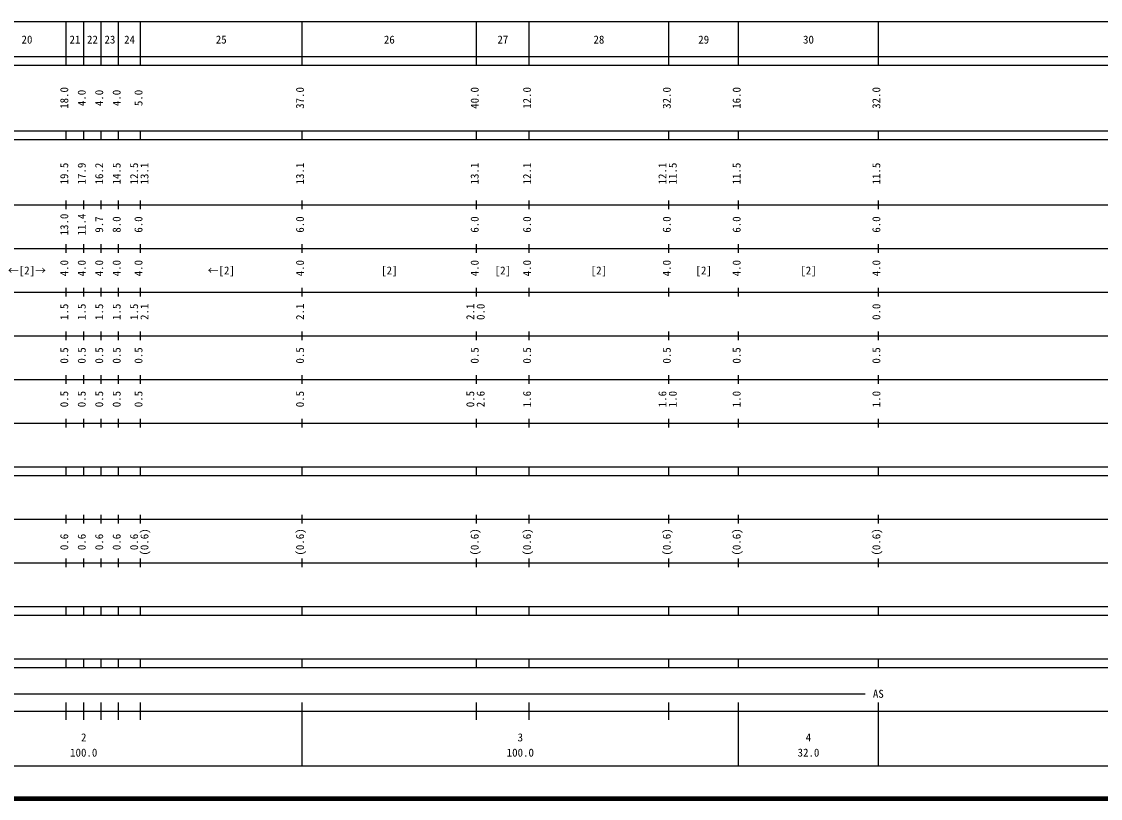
# Model space of a CAD drawing. Units: millimetres on the paper, enlarged 1000 times. Extents: x 40000 to 680000, y 20000 to 380000.
# Drawn here: x 203767 to 450867, y 20000 to 198000 of the extents above; entities that cross this region are included whole.
import ezdxf
from ezdxf.enums import TextEntityAlignment as Align

# ---------------------------------------------------------------- set-up
doc = ezdxf.new("R2010")
doc.units = ezdxf.units.MM
doc.header["$LTSCALE"] = 1000
doc.layers.add('M-TTL', color=2, linetype='Continuous', lineweight=140)
doc.layers.add('M-TTL-BAND', color=7, linetype='Continuous', lineweight=25)
doc.styles.add('ＭＳ ゴシック', font='')
doc.styles.get('ＭＳ ゴシック').set_extended_font_data('MS Gothic')

msp = doc.modelspace()

# ---------------------------------------------------------------- linework, layer by layer
at = {"layer": 'M-TTL'}
msp.add_line((40000, 20000), (680000, 20000), dxfattribs=at)
at = {"layer": 'M-TTL-BAND'}
for p, q in [((68000, 198000), (579000, 198000)), ((214000, 188000), (214000, 198000)), ((218000, 188000), (218000, 198000)), ((222000, 188000), (222000, 198000)), ((226000, 188000), (226000, 198000)), ((231000, 188000), (231000, 198000)), ((268000, 188000), (268000, 198000)), ((308000, 188000), (308000, 198000)), ((320000, 188000), (320000, 198000)), ((352000, 188000), (352000, 198000)), ((368000, 188000), (368000, 198000)), ((400000, 188000), (400000, 198000)), ((40000, 190000), (579000, 190000)), ((40000, 188000), (579000, 188000)), ((40000, 173000), (579000, 173000)), ((214000, 171000), (214000, 173000)), ((218000, 171000), (218000, 173000)), ((222000, 171000), (222000, 173000)), ((226000, 171000), (226000, 173000)), ((231000, 171000), (231000, 173000)), ((268000, 171000), (268000, 173000)), ((308000, 171000), (308000, 173000)), ((320000, 171000), (320000, 173000)), ((352000, 171000), (352000, 173000)), ((368000, 171000), (368000, 173000)), ((400000, 171000), (400000, 173000)), ((40000, 171000), (579000, 171000)), ((40000, 156000), (579000, 156000)), ((214000, 155000), (214000, 157000)), ((218000, 155000), (218000, 157000)), ((222000, 155000), (222000, 157000)), ((226000, 155000), (226000, 157000)), ((231000, 155000), (231000, 157000)), ((268000, 155000), (268000, 157000)), ((308000, 155000), (308000, 157000)), ((320000, 155000), (320000, 157000)), ((352000, 155000), (352000, 157000)), ((368000, 155000), (368000, 157000)), ((400000, 155000), (400000, 157000)), ((46000, 146000), (579000, 146000)), ((214000, 145000), (214000, 147000)), ((218000, 145000), (218000, 147000)), ((222000, 145000), (222000, 147000)), ((226000, 145000), (226000, 147000)), ((231000, 145000), (231000, 147000)), ((268000, 145000), (268000, 147000)), ((308000, 145000), (308000, 147000)), ((320000, 145000), (320000, 147000)), ((352000, 145000), (352000, 147000)), ((368000, 145000), (368000, 147000)), ((400000, 145000), (400000, 147000)), ((52000, 136000), (579000, 136000)), ((214000, 135000), (214000, 137000)), ((218000, 135000), (218000, 137000)), ((222000, 135000), (222000, 137000)), ((226000, 135000), (226000, 137000)), ((231000, 135000), (231000, 137000)), ((268000, 135000), (268000, 137000)), ((308000, 135000), (308000, 137000)), ((320000, 135000), (320000, 137000)), ((352000, 135000), (352000, 137000)), ((368000, 135000), (368000, 137000)), ((400000, 135000), (400000, 137000)), ((214000, 125000), (214000, 127000)), ((218000, 125000), (218000, 127000)), ((222000, 125000), (222000, 127000)), ((226000, 125000), (226000, 127000)), ((231000, 125000), (231000, 127000)), ((268000, 125000), (268000, 127000)), ((308000, 125000), (308000, 127000)), ((320000, 125000), (320000, 127000)), ((352000, 125000), (352000, 127000)), ((368000, 125000), (368000, 127000)), ((400000, 125000), (400000, 127000)), ((46000, 126000), (579000, 126000)), ((214000, 115000), (214000, 117000)), ((218000, 115000), (218000, 117000)), ((222000, 115000), (222000, 117000)), ((226000, 115000), (226000, 117000)), ((231000, 115000), (231000, 117000)), ((268000, 115000), (268000, 117000)), ((308000, 115000), (308000, 117000)), ((320000, 115000), (320000, 117000)), ((352000, 115000), (352000, 117000)), ((368000, 115000), (368000, 117000)), ((400000, 115000), (400000, 117000)), ((52000, 116000), (579000, 116000)), ((214000, 105000), (214000, 107000)), ((218000, 105000), (218000, 107000)), ((222000, 105000), (222000, 107000)), ((226000, 105000), (226000, 107000)), ((231000, 105000), (231000, 107000)), ((268000, 105000), (268000, 107000)), ((308000, 105000), (308000, 107000)), ((320000, 105000), (320000, 107000)), ((352000, 105000), (352000, 107000)), ((368000, 105000), (368000, 107000)), ((400000, 105000), (400000, 107000)), ((46000, 106000), (579000, 106000)), ((40000, 96000), (579000, 96000)), ((40000, 94000), (579000, 94000)), ((214000, 94000), (214000, 96000)), ((218000, 94000), (218000, 96000)), ((222000, 94000), (222000, 96000)), ((226000, 94000), (226000, 96000)), ((231000, 94000), (231000, 96000)), ((268000, 94000), (268000, 96000)), ((308000, 94000), (308000, 96000)), ((320000, 94000), (320000, 96000)), ((352000, 94000), (352000, 96000)), ((368000, 94000), (368000, 96000)), ((400000, 94000), (400000, 96000)), ((214000, 83000), (214000, 85000)), ((218000, 83000), (218000, 85000)), ((222000, 83000), (222000, 85000)), ((226000, 83000), (226000, 85000)), ((231000, 83000), (231000, 85000)), ((268000, 83000), (268000, 85000)), ((308000, 83000), (308000, 85000)), ((320000, 83000), (320000, 85000)), ((352000, 83000), (352000, 85000)), ((368000, 83000), (368000, 85000)), ((400000, 83000), (400000, 85000)), ((49000, 84000), (579000, 84000)), ((214000, 73000), (214000, 75000)), ((218000, 73000), (218000, 75000)), ((222000, 73000), (222000, 75000)), ((226000, 73000), (226000, 75000)), ((231000, 73000), (231000, 75000)), ((268000, 73000), (268000, 75000)), ((308000, 73000), (308000, 75000)), ((320000, 73000), (320000, 75000)), ((352000, 73000), (352000, 75000)), ((368000, 73000), (368000, 75000)), ((400000, 73000), (400000, 75000)), ((40000, 74000), (579000, 74000)), ((40000, 64000), (579000, 64000)), ((40000, 62000), (579000, 62000)), ((214000, 62000), (214000, 64000)), ((218000, 62000), (218000, 64000)), ((222000, 62000), (222000, 64000)), ((226000, 62000), (226000, 64000)), ((231000, 62000), (231000, 64000)), ((268000, 62000), (268000, 64000)), ((308000, 62000), (308000, 64000)), ((320000, 62000), (320000, 64000)), ((352000, 62000), (352000, 64000)), ((368000, 62000), (368000, 64000)), ((400000, 62000), (400000, 64000)), ((40000, 52000), (579000, 52000)), ((214000, 50000), (214000, 52000)), ((218000, 50000), (218000, 52000)), ((222000, 50000), (222000, 52000)), ((226000, 50000), (226000, 52000)), ((231000, 50000), (231000, 52000)), ((268000, 50000), (268000, 52000)), ((308000, 50000), (308000, 52000)), ((320000, 50000), (320000, 52000)), ((352000, 50000), (352000, 52000)), ((368000, 50000), (368000, 52000)), ((400000, 50000), (400000, 52000)), ((40000, 50000), (579000, 50000)), ((71000, 44000), (397000, 44000)), ((40000, 40000), (579000, 40000)), ((214000, 38000), (214000, 42000)), ((218000, 38000), (218000, 42000)), ((222000, 38000), (222000, 42000)), ((226000, 38000), (226000, 42000)), ((231000, 38000), (231000, 42000)), ((268000, 27500), (268000, 42000)), ((308000, 38000), (308000, 42000)), ((320000, 38000), (320000, 42000)), ((352000, 38000), (352000, 42000)), ((368000, 27500), (368000, 42000)), ((400000, 27500), (400000, 42000)), ((68000, 27500), (579000, 27500))]:
    msp.add_line(p, q, dxfattribs=at)

# ---------------------------------------------------------------- texts
at = {"layer": 'M-TTL-BAND', "style": 'ＭＳ ゴシック'}
for s, p in [('20', (205000, 192405)), ('21', (216000, 192405)), ('22', (220000, 192405)), ('23', (224000, 192405)), ('24', (228500, 192405)), ('25', (249500, 192405)), ('26', (288000, 192405)), ('27', (314000, 192405)), ('28', (336000, 192405)), ('29', (360000, 192405)), ('30', (384000, 192405)), ('←[2]→', (205000, 139500)), ('←[2]', (249500, 139500)), ('[2]', (288000, 139500)), ('[2]', (314000, 139500)), ('[2]', (336000, 139500)), ('[2]', (360000, 139500)), ('[2]', (384000, 139500)), ('AS', (400000, 42500)), ('2', (218000, 32523)), ('3', (318000, 32523)), ('4', (384000, 32523)), ('100.0', (218000, 29033)), ('100.0', (318000, 29033)), ('32.0', (384000, 29033))]:
    msp.add_text(s, height=1833, dxfattribs=at).set_placement(p, align=Align.BOTTOM_CENTER)
for s, p in [('18.0', (215000, 180500)), ('37.0', (269000, 180500)), ('40.0', (309000, 180500)), ('12.0', (321000, 180500)), ('32.0', (353000, 180500)), ('16.0', (369000, 180500)), ('32.0', (401000, 180500)), ('4.0', (219000, 180500)), ('4.0', (223000, 180500)), ('4.0', (227000, 180500)), ('5.0', (232000, 180500)), ('19.5', (215000, 163174)), ('17.9', (219000, 163174)), ('16.2', (223000, 163174)), ('14.5', (227000, 163174)), ('12.5', (231000, 163174)), ('13.1', (233370, 163174)), ('13.1', (269000, 163174)), ('13.1', (309000, 163174)), ('12.1', (321000, 163174)), ('12.1', (352000, 163174)), ('11.5', (354370, 163174)), ('11.5', (369000, 163174)), ('11.5', (401000, 163174)), ('13.0', (215000, 151500)), ('11.4', (219000, 151500)), ('9.7', (223000, 151500)), ('8.0', (227000, 151500)), ('6.0', (232000, 151500)), ('6.0', (269000, 151500)), ('6.0', (309000, 151500)), ('6.0', (321000, 151500)), ('6.0', (353000, 151500)), ('6.0', (369000, 151500)), ('6.0', (401000, 151500)), ('4.0', (215000, 141500)), ('4.0', (219000, 141500)), ('4.0', (223000, 141500)), ('4.0', (227000, 141500)), ('4.0', (232000, 141500)), ('4.0', (269000, 141500)), ('4.0', (309000, 141500)), ('4.0', (321000, 141500)), ('4.0', (353000, 141500)), ('4.0', (369000, 141500)), ('4.0', (401000, 141500)), ('1.5', (215000, 131500)), ('1.5', (219000, 131500)), ('1.5', (223000, 131500)), ('1.5', (227000, 131500)), ('1.5', (231000, 131500)), ('2.1', (233370, 131500)), ('2.1', (269000, 131500)), ('2.1', (308000, 131500)), ('0.0', (310370, 131500)), ('0.0', (401000, 131500)), ('0.5', (215000, 121500)), ('0.5', (219000, 121500)), ('0.5', (223000, 121500)), ('0.5', (227000, 121500)), ('0.5', (232000, 121500)), ('0.5', (269000, 121500)), ('0.5', (309000, 121500)), ('0.5', (321000, 121500)), ('0.5', (353000, 121500)), ('0.5', (369000, 121500)), ('0.5', (401000, 121500)), ('0.5', (215000, 111500)), ('0.5', (219000, 111500)), ('0.5', (223000, 111500)), ('0.5', (227000, 111500)), ('0.5', (232000, 111500)), ('0.5', (269000, 111500)), ('0.5', (308000, 111500)), ('2.6', (310370, 111500)), ('1.6', (321000, 111500)), ('1.6', (352000, 111500)), ('1.0', (354370, 111500)), ('1.0', (369000, 111500)), ('1.0', (401000, 111500)), ('0.6', (215000, 78764)), ('0.6', (219000, 78764)), ('0.6', (223000, 78764)), ('0.6', (227000, 78764)), ('0.6', (231000, 78764)), ('(0.6)', (233370, 78764)), ('(0.6)', (269000, 78764)), ('(0.6)', (309000, 78764)), ('(0.6)', (321000, 78764)), ('(0.6)', (353000, 78764)), ('(0.6)', (369000, 78764)), ('(0.6)', (401000, 78764))]:
    msp.add_text(s, height=1833, rotation=90, dxfattribs=at).set_placement(p, align=Align.BOTTOM_CENTER)

doc.saveas('drawing.dxf')
